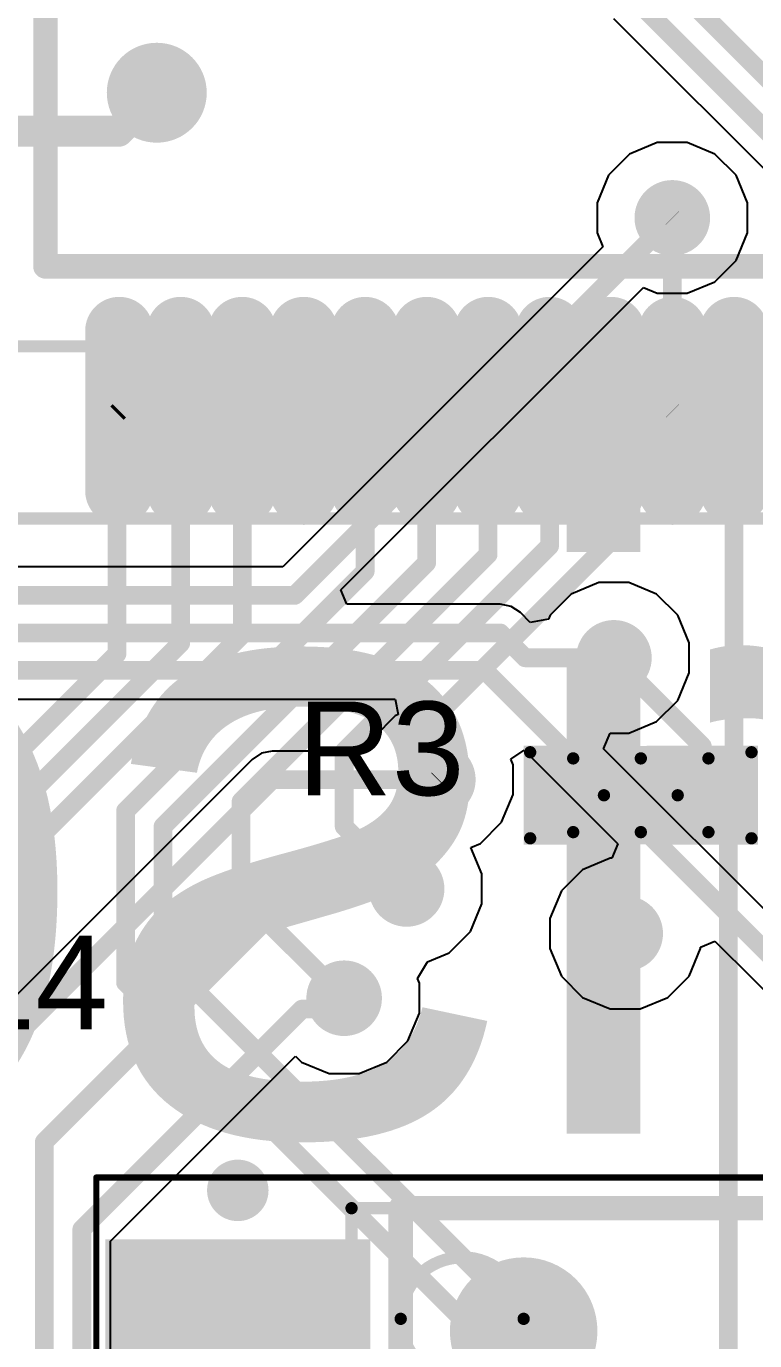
# Model space of a CAD drawing. Header units: millimetres. Extents: x -0.02 to 3.95, y -0.02 to 3.95.
# Drawn here: x 0.7882 to 1.0215, y 1.6053 to 2.0263 of the extents above; entities that cross this region are included whole.
import ezdxf

# ---------------------------------------------------------------- set-up
doc = ezdxf.new("R2010")
doc.units = ezdxf.units.MM
doc.header["$MEASUREMENT"] = 0
for name, color, linetype in [('BottomLayer', 5, 'Continuous'), ('BottomOverlay', 54, 'Continuous'), ('InternalPlane1', 76, 'Continuous'), ('InternalPlane2', 16, 'Continuous'), ('Mechanical13', 56, 'Continuous'), ('Mechanical15', 56, 'Continuous'), ('TopLayer', 1, 'Continuous'), ('TopOverlay', 2, 'Continuous'), ('TopPaste', 8, 'Continuous'), ('TopSolder', 216, 'Continuous'), ('ViaHoleLayer', 16, 'Continuous')]:
    doc.layers.add(name, color=color, linetype=linetype)
doc.styles.add('Arial', font='', dxfattribs={"height": 0.2})
doc.styles.add('SciFly', font='', dxfattribs={"height": 0.2})
doc.styles.get('Arial').set_extended_font_data('Arial')
doc.styles.get('SciFly').set_extended_font_data('SciFly')

# ---------------------------------------------------------------- blocks, each defined once
blk = doc.blocks.new('SPIF_____S70FL01GSAGMFV010_61')
at = {"layer": 'TopLayer'}
blk.add_hatch(color=1, dxfattribs=at).paths.add_polyline_path([(-0.2204724, 0.163189), (-0.2204724, 0.186811), (-0.1476378, 0.186811), (-0.1476378, 0.163189)])
at = {"layer": 'TopPaste'}
blk.add_hatch(color=8, dxfattribs=at).paths.add_polyline_path([(-0.2204724, 0.163189), (-0.2204724, 0.186811), (-0.1476378, 0.186811), (-0.1476378, 0.163189)])
at = {"layer": 'TopSolder'}
blk.add_hatch(color=216, dxfattribs=at).paths.add_polyline_path([(-0.2264724, 0.157189), (-0.2264724, 0.192811), (-0.1416378, 0.192811), (-0.1416378, 0.157189)])
at = {"layer": 'Mechanical13', "const_width": 0.003937}
for points in [[(-0.1476378, -0.2027559), (-0.1476378, 0.2027559)], [(-0.1476378, 0.2027559), (0.1476378, 0.2027559)]]:
    blk.add_lwpolyline(points, dxfattribs=at)
at = {"layer": 'Mechanical13'}
for points, const_width in [([(-0.148622, 0.2027559, 1), (-0.1466536, 0.2027559, 1)], 0.0019685), ([(-0.148622, 0.2027559, 1), (-0.1466536, 0.2027559, 1)], 0.0019685), ([(-0.0925197, 0.1673228, 1), (-0.1318897, 0.1673228, 1)], 0.003937), ([(-0.1328739, 0.1673228, 1), (-0.1309055, 0.1673228, 1)], 0.0019685), ([(-0.0935039, 0.1673228, 1), (-0.0915355, 0.1673228, 1)], 0.0019685)]:
    blk.add_lwpolyline(points, format="xyb", close=True, dxfattribs=dict(at, const_width=const_width))
at = {"layer": 'Mechanical15', "const_width": 0.0019685}
for points in [[(-0.2293307, -0.2125984), (-0.2293307, 0.2125984)], [(-0.2293307, 0.2125984), (0.2293307, 0.2125984)]]:
    blk.add_lwpolyline(points, dxfattribs=at)
at = {"layer": 'Mechanical15', "const_width": 0.0009842}
blk.add_lwpolyline([(-0.2298228, 0.2125984, 1), (-0.2288386, 0.2125984, 1)], format="xyb", close=True, dxfattribs=at)
blk.add_lwpolyline([(-0.2298228, 0.2125984, 1), (-0.2288386, 0.2125984, 1)], format="xyb", close=True, dxfattribs=at)
at = {"layer": 'TopOverlay'}
for points, const_width in [([(-0.1791338, 0.2084646, 1), (-0.1889764, 0.2084646, 1)], 0.0098425), ([(-0.191437, 0.2084646, 1), (-0.1865158, 0.2084646, 1)], 0.0049212), ([(-0.1815944, 0.2084646, 1), (-0.1766732, 0.2084646, 1)], 0.0049212), ([(-0.1338582, 0.2027559, 1), (-0.1299212, 0.2027559, 1)], 0.003937), ([(-0.1338582, 0.2027559, 1), (-0.1299212, 0.2027559, 1)], 0.003937), ([(-0.0807087, 0.1633858, 1), (-0.1043307, 0.1633858, 1)], 0.023622), ([(-0.1102362, 0.1633858, 1), (-0.0984252, 0.1633858, 1)], 0.011811), ([(-0.0866142, 0.1633858, 1), (-0.0748032, 0.1633858, 1)], 0.011811)]:
    blk.add_lwpolyline(points, format="xyb", close=True, dxfattribs=dict(at, const_width=const_width))
at = {"layer": 'TopOverlay', "const_width": 0.007874}
for points in [[(-0.1318897, -0.2027559), (-0.1318897, 0.2027559)], [(-0.1318897, 0.2027559), (0.1318898, 0.2027559)]]:
    blk.add_lwpolyline(points, dxfattribs=at)
blk = doc.blocks.new('MSP430FR59941PN_68')
at = {"layer": 'TopLayer'}
h = blk.add_hatch(color=1, dxfattribs=at)
edge = h.paths.add_edge_path()
edge.add_arc((0.2824804, 0.009842600000000005), 0.0049212, 270, 450)
edge.add_line((0.2824804, 0.0147638), (0.2312992, 0.0147638))
edge.add_arc((0.2312992, 0.009842599999999996), 0.0049212, 90, 270)
edge.add_line((0.2312992, 0.004921399999999997), (0.2824804, 0.004921400000000005))
h = blk.add_hatch(color=1, dxfattribs=at)
edge = h.paths.add_edge_path()
edge.add_arc((0.2824804, -0.009842499999999995), 0.0049212, 270, 450)
edge.add_line((0.2824804, -0.004921299999999996), (0.2312992, -0.004921300000000004))
edge.add_arc((0.2312992, -0.009842500000000004), 0.0049212, 90, 270)
edge.add_line((0.2312992, -0.0147637), (0.2824804, -0.01476369999999999))
h = blk.add_hatch(color=1, dxfattribs=at)
edge = h.paths.add_edge_path()
edge.add_arc((0.2824804, -0.02952749999999999), 0.0049212, 270, 450)
edge.add_line((0.2824804, -0.02460629999999999), (0.2312992, -0.0246063))
edge.add_arc((0.2312992, -0.02952750000000001), 0.0049212, 90, 270)
edge.add_line((0.2312992, -0.03444870000000001), (0.2824804, -0.03444869999999999))
h = blk.add_hatch(color=1, dxfattribs=at)
edge = h.paths.add_edge_path()
edge.add_arc((0.2824804, -0.0492126), 0.0049212, 270, 450)
edge.add_line((0.2824804, -0.04429139999999999), (0.2312992, -0.04429140000000001))
edge.add_arc((0.2312992, -0.04921260000000001), 0.0049212, 90, 270)
edge.add_line((0.2312992, -0.05413380000000001), (0.2824804, -0.0541338))
h = blk.add_hatch(color=1, dxfattribs=at)
edge = h.paths.add_edge_path()
edge.add_arc((0.2824804, -0.0688976), 0.0049212, 270, 450)
edge.add_line((0.2824804, -0.0639764), (0.2312992, -0.0639764))
edge.add_arc((0.2312992, -0.0688976), 0.0049212, 90, 270)
edge.add_line((0.2312992, -0.0738188), (0.2824804, -0.0738188))
h = blk.add_hatch(color=1, dxfattribs=at)
edge = h.paths.add_edge_path()
edge.add_arc((0.2824804, -0.0885826), 0.0049212, 270, 450)
edge.add_line((0.2824804, -0.0836614), (0.2312992, -0.0836614))
edge.add_arc((0.2312992, -0.0885826), 0.0049212, 90, 270)
edge.add_line((0.2312992, -0.0935038), (0.2824804, -0.0935038))
h = blk.add_hatch(color=1, dxfattribs=at)
edge = h.paths.add_edge_path()
edge.add_arc((0.2824804, -0.1082677), 0.0049212, 270, 450)
edge.add_line((0.2824804, -0.1033465), (0.2312992, -0.1033465))
edge.add_arc((0.2312992, -0.1082677), 0.0049212, 90, 270)
edge.add_line((0.2312992, -0.1131889), (0.2824804, -0.1131889))
h = blk.add_hatch(color=1, dxfattribs=at)
edge = h.paths.add_edge_path()
edge.add_arc((0.2824804, -0.1279527), 0.0049212, 270, 450)
edge.add_line((0.2824804, -0.1230315), (0.2312992, -0.1230315))
edge.add_arc((0.2312992, -0.1279527), 0.0049212, 90, 270)
edge.add_line((0.2312992, -0.1328739), (0.2824804, -0.1328739))
h = blk.add_hatch(color=1, dxfattribs=at)
edge = h.paths.add_edge_path()
edge.add_arc((0.2824804, -0.1476378), 0.0049212, 270, 450)
edge.add_line((0.2824804, -0.1427166), (0.2312992, -0.1427166))
edge.add_arc((0.2312992, -0.1476378), 0.0049212, 90, 270)
edge.add_line((0.2312992, -0.152559), (0.2824804, -0.152559))
h = blk.add_hatch(color=1, dxfattribs=at)
edge = h.paths.add_edge_path()
edge.add_arc((0.2824804, -0.1673228), 0.0049212, 270, 450)
edge.add_line((0.2824804, -0.1624016), (0.2312992, -0.1624016))
edge.add_arc((0.2312992, -0.1673228), 0.0049212, 90, 270)
edge.add_line((0.2312992, -0.172244), (0.2824804, -0.172244))
h = blk.add_hatch(color=1, dxfattribs=at)
edge = h.paths.add_edge_path()
edge.add_arc((0.2824804, -0.1870078), 0.0049212, 270, 450)
edge.add_line((0.2824804, -0.1820866), (0.2312992, -0.1820866))
edge.add_arc((0.2312992, -0.1870078), 0.0049212, 90, 270)
edge.add_line((0.2312992, -0.191929), (0.2824804, -0.191929))
at = {"layer": 'TopPaste'}
h = blk.add_hatch(color=8, dxfattribs=at)
edge = h.paths.add_edge_path()
edge.add_arc((0.2824804, 0.009842600000000005), 0.0049212, 270, 450)
edge.add_line((0.2824804, 0.0147638), (0.2312992, 0.0147638))
edge.add_arc((0.2312992, 0.009842599999999996), 0.0049212, 90, 270)
edge.add_line((0.2312992, 0.004921399999999997), (0.2824804, 0.004921400000000005))
h = blk.add_hatch(color=8, dxfattribs=at)
edge = h.paths.add_edge_path()
edge.add_arc((0.2824804, -0.009842499999999995), 0.0049212, 270, 450)
edge.add_line((0.2824804, -0.004921299999999996), (0.2312992, -0.004921300000000004))
edge.add_arc((0.2312992, -0.009842500000000004), 0.0049212, 90, 270)
edge.add_line((0.2312992, -0.0147637), (0.2824804, -0.01476369999999999))
h = blk.add_hatch(color=8, dxfattribs=at)
edge = h.paths.add_edge_path()
edge.add_arc((0.2824804, -0.02952749999999999), 0.0049212, 270, 450)
edge.add_line((0.2824804, -0.02460629999999999), (0.2312992, -0.0246063))
edge.add_arc((0.2312992, -0.02952750000000001), 0.0049212, 90, 270)
edge.add_line((0.2312992, -0.03444870000000001), (0.2824804, -0.03444869999999999))
h = blk.add_hatch(color=8, dxfattribs=at)
edge = h.paths.add_edge_path()
edge.add_arc((0.2824804, -0.0492126), 0.0049212, 270, 450)
edge.add_line((0.2824804, -0.04429139999999999), (0.2312992, -0.04429140000000001))
edge.add_arc((0.2312992, -0.04921260000000001), 0.0049212, 90, 270)
edge.add_line((0.2312992, -0.05413380000000001), (0.2824804, -0.0541338))
h = blk.add_hatch(color=8, dxfattribs=at)
edge = h.paths.add_edge_path()
edge.add_arc((0.2824804, -0.0688976), 0.0049212, 270, 450)
edge.add_line((0.2824804, -0.0639764), (0.2312992, -0.0639764))
edge.add_arc((0.2312992, -0.0688976), 0.0049212, 90, 270)
edge.add_line((0.2312992, -0.0738188), (0.2824804, -0.0738188))
h = blk.add_hatch(color=8, dxfattribs=at)
edge = h.paths.add_edge_path()
edge.add_arc((0.2824804, -0.0885826), 0.0049212, 270, 450)
edge.add_line((0.2824804, -0.0836614), (0.2312992, -0.0836614))
edge.add_arc((0.2312992, -0.0885826), 0.0049212, 90, 270)
edge.add_line((0.2312992, -0.0935038), (0.2824804, -0.0935038))
h = blk.add_hatch(color=8, dxfattribs=at)
edge = h.paths.add_edge_path()
edge.add_arc((0.2824804, -0.1082677), 0.0049212, 270, 450)
edge.add_line((0.2824804, -0.1033465), (0.2312992, -0.1033465))
edge.add_arc((0.2312992, -0.1082677), 0.0049212, 90, 270)
edge.add_line((0.2312992, -0.1131889), (0.2824804, -0.1131889))
h = blk.add_hatch(color=8, dxfattribs=at)
edge = h.paths.add_edge_path()
edge.add_arc((0.2824804, -0.1279527), 0.0049212, 270, 450)
edge.add_line((0.2824804, -0.1230315), (0.2312992, -0.1230315))
edge.add_arc((0.2312992, -0.1279527), 0.0049212, 90, 270)
edge.add_line((0.2312992, -0.1328739), (0.2824804, -0.1328739))
h = blk.add_hatch(color=8, dxfattribs=at)
edge = h.paths.add_edge_path()
edge.add_arc((0.2824804, -0.1476378), 0.0049212, 270, 450)
edge.add_line((0.2824804, -0.1427166), (0.2312992, -0.1427166))
edge.add_arc((0.2312992, -0.1476378), 0.0049212, 90, 270)
edge.add_line((0.2312992, -0.152559), (0.2824804, -0.152559))
h = blk.add_hatch(color=8, dxfattribs=at)
edge = h.paths.add_edge_path()
edge.add_arc((0.2824804, -0.1673228), 0.0049212, 270, 450)
edge.add_line((0.2824804, -0.1624016), (0.2312992, -0.1624016))
edge.add_arc((0.2312992, -0.1673228), 0.0049212, 90, 270)
edge.add_line((0.2312992, -0.172244), (0.2824804, -0.172244))
h = blk.add_hatch(color=8, dxfattribs=at)
edge = h.paths.add_edge_path()
edge.add_arc((0.2824804, -0.1870078), 0.0049212, 270, 450)
edge.add_line((0.2824804, -0.1820866), (0.2312992, -0.1820866))
edge.add_arc((0.2312992, -0.1870078), 0.0049212, 90, 270)
edge.add_line((0.2312992, -0.191929), (0.2824804, -0.191929))
at = {"layer": 'TopSolder'}
h = blk.add_hatch(color=216, dxfattribs=at)
edge = h.paths.add_edge_path()
edge.add_arc((0.2824804, 0.009842600000000005), 0.0109212, 270, 450)
edge.add_line((0.2824804, 0.02076380000000001), (0.2312992, 0.0207638))
edge.add_arc((0.2312992, 0.009842599999999996), 0.0109212, 90, 270)
edge.add_line((0.2312992, -0.001078600000000004), (0.2824804, -0.001078599999999996))
h = blk.add_hatch(color=216, dxfattribs=at)
edge = h.paths.add_edge_path()
edge.add_arc((0.2824804, -0.009842499999999995), 0.0109212, 270, 450)
edge.add_line((0.2824804, 0.001078700000000005), (0.2312992, 0.001078699999999997))
edge.add_arc((0.2312992, -0.009842500000000004), 0.0109212, 90, 270)
edge.add_line((0.2312992, -0.0207637), (0.2824804, -0.0207637))
h = blk.add_hatch(color=216, dxfattribs=at)
edge = h.paths.add_edge_path()
edge.add_arc((0.2824804, -0.02952749999999999), 0.0109212, 270, 450)
edge.add_line((0.2824804, -0.01860629999999999), (0.2312992, -0.01860630000000001))
edge.add_arc((0.2312992, -0.02952750000000001), 0.0109212, 90, 270)
edge.add_line((0.2312992, -0.0404487), (0.2824804, -0.0404487))
h = blk.add_hatch(color=216, dxfattribs=at)
edge = h.paths.add_edge_path()
edge.add_arc((0.2824804, -0.0492126), 0.0109212, 270, 450)
edge.add_line((0.2824804, -0.0382914), (0.2312992, -0.03829140000000001))
edge.add_arc((0.2312992, -0.04921260000000001), 0.0109212, 90, 270)
edge.add_line((0.2312992, -0.06013380000000001), (0.2824804, -0.06013379999999999))
h = blk.add_hatch(color=216, dxfattribs=at)
edge = h.paths.add_edge_path()
edge.add_arc((0.2824804, -0.0688976), 0.0109212, 270, 450)
edge.add_line((0.2824804, -0.0579764), (0.2312992, -0.0579764))
edge.add_arc((0.2312992, -0.0688976), 0.0109212, 90, 270)
edge.add_line((0.2312992, -0.07981880000000001), (0.2824804, -0.07981880000000001))
h = blk.add_hatch(color=216, dxfattribs=at)
edge = h.paths.add_edge_path()
edge.add_arc((0.2824804, -0.0885826), 0.0109212, 270, 450)
edge.add_line((0.2824804, -0.07766139999999999), (0.2312992, -0.07766139999999999))
edge.add_arc((0.2312992, -0.0885826), 0.0109212, 90, 270)
edge.add_line((0.2312992, -0.0995038), (0.2824804, -0.0995038))
h = blk.add_hatch(color=216, dxfattribs=at)
edge = h.paths.add_edge_path()
edge.add_arc((0.2824804, -0.1082677), 0.0109212, 270, 450)
edge.add_line((0.2824804, -0.09734649999999999), (0.2312992, -0.09734649999999999))
edge.add_arc((0.2312992, -0.1082677), 0.0109212, 90, 270)
edge.add_line((0.2312992, -0.1191889), (0.2824804, -0.1191889))
h = blk.add_hatch(color=216, dxfattribs=at)
edge = h.paths.add_edge_path()
edge.add_arc((0.2824804, -0.1279527), 0.0109212, 270, 450)
edge.add_line((0.2824804, -0.1170315), (0.2312992, -0.1170315))
edge.add_arc((0.2312992, -0.1279527), 0.0109212, 90, 270)
edge.add_line((0.2312992, -0.1388739), (0.2824804, -0.1388739))
h = blk.add_hatch(color=216, dxfattribs=at)
edge = h.paths.add_edge_path()
edge.add_arc((0.2824804, -0.1476378), 0.0109212, 270, 450)
edge.add_line((0.2824804, -0.1367166), (0.2312992, -0.1367166))
edge.add_arc((0.2312992, -0.1476378), 0.0109212, 90, 270)
edge.add_line((0.2312992, -0.158559), (0.2824804, -0.158559))
h = blk.add_hatch(color=216, dxfattribs=at)
edge = h.paths.add_edge_path()
edge.add_arc((0.2824804, -0.1673228), 0.0109212, 270, 450)
edge.add_line((0.2824804, -0.1564016), (0.2312992, -0.1564016))
edge.add_arc((0.2312992, -0.1673228), 0.0109212, 90, 270)
edge.add_line((0.2312992, -0.178244), (0.2824804, -0.178244))
h = blk.add_hatch(color=216, dxfattribs=at)
edge = h.paths.add_edge_path()
edge.add_arc((0.2824804, -0.1870078), 0.0109212, 270, 450)
edge.add_line((0.2824804, -0.1760866), (0.2312992, -0.1760866))
edge.add_arc((0.2312992, -0.1870078), 0.0109212, 90, 270)
edge.add_line((0.2312992, -0.197929), (0.2824804, -0.197929))
at = {"layer": 'Mechanical13', "const_width": 0.003937}
blk.add_lwpolyline([(0.2362205, -0.2362204), (0.2362205, 0.2362205)], dxfattribs=at)
at = {"layer": 'Mechanical15', "const_width": 0.003937}
blk.add_lwpolyline([(0.2913386, -0.2913385), (0.2913386, 0.2913386)], dxfattribs=at)
at = {"layer": 'TopOverlay', "const_width": 0.007874}
for points in [[(0.21063, -0.2106299), (0.21063, 0.21063)], [(0.21063, -0.2106299), (-0.2106299, -0.2106299)]]:
    blk.add_lwpolyline(points, dxfattribs=at)
at = {"layer": 'TopOverlay', "const_width": 0.003937}
blk.add_lwpolyline([(0.2086615, -0.2106299, 1), (0.2125985, -0.2106299, 1)], format="xyb", close=True, dxfattribs=at)
blk.add_lwpolyline([(0.2086615, -0.2106299, 1), (0.2125985, -0.2106299, 1)], format="xyb", close=True, dxfattribs=at)
blk = doc.blocks.new('0402_78')
at = {"layer": 'TopLayer'}
for points in [[(-0.031496, -0.009842400000000001), (-0.031496, 0.009842599999999998), (-0.007874, 0.009842600000000002), (-0.007873999999999999, -0.009842399999999998)], [(0.007874100000000002, -0.009842400000000001), (0.007874099999999998, 0.009842599999999998), (0.0314961, 0.009842600000000002), (0.0314961, -0.009842399999999998)]]:
    blk.add_hatch(color=1, dxfattribs=at).paths.add_polyline_path(points)
at = {"layer": 'TopPaste'}
for points in [[(-0.031496, -0.009842400000000001), (-0.031496, 0.009842599999999998), (-0.007874, 0.009842600000000002), (-0.007873999999999999, -0.009842399999999998)], [(0.007874100000000002, -0.009842400000000001), (0.007874099999999998, 0.009842599999999998), (0.0314961, 0.009842600000000002), (0.0314961, -0.009842399999999998)]]:
    blk.add_hatch(color=8, dxfattribs=at).paths.add_polyline_path(points)
at = {"layer": 'TopSolder'}
for points in [[(-0.037496, -0.0158424), (-0.037496, 0.0158426), (-0.001874000000000003, 0.0158426), (-0.001873999999999997, -0.0158424)], [(0.001874100000000003, -0.0158424), (0.001874099999999997, 0.0158426), (0.0374961, 0.0158426), (0.0374961, -0.0158424)]]:
    blk.add_hatch(color=216, dxfattribs=at).paths.add_polyline_path(points)
at = {"layer": 'Mechanical13', "const_width": 0.003937}
for points in [[(-0.0216535, 0.0118111), (0.0216536, 0.0118111)], [(-0.0216535, -0.0118109), (-0.0216535, 0.0118111)], [(0.0216536, -0.0118109), (0.0216536, 0.0118111)], [(-0.0216535, -0.0118109), (0.0216536, -0.0118109)]]:
    blk.add_lwpolyline(points, dxfattribs=at)
at = {"layer": 'Mechanical13', "const_width": 0.0019685}
for points in [[(-0.0226377, 0.0118111, 1), (-0.0206693, 0.0118111, 1)], [(-0.0226377, 0.0118111, 1), (-0.0206693, 0.0118111, 1)], [(0.0206694, 0.0118111, 1), (0.0226378, 0.0118111, 1)], [(0.0206694, 0.0118111, 1), (0.0226378, 0.0118111, 1)], [(-0.0226377, -0.0118109, 1), (-0.0206693, -0.0118109, 1)], [(-0.0226377, -0.0118109, 1), (-0.0206693, -0.0118109, 1)], [(0.0206694, -0.0118109, 1), (0.0226378, -0.0118109, 1)], [(0.0206694, -0.0118109, 1), (0.0226378, -0.0118109, 1)]]:
    blk.add_lwpolyline(points, format="xyb", close=True, dxfattribs=at)
at = {"layer": 'Mechanical15', "const_width": 0.003937}
for points in [[(-0.035433, 0.0137796), (0.0354331, 0.0137796)], [(-0.035433, -0.0137794), (-0.035433, 0.0137796)], [(0, -0.0118109), (0, 0.0118111)], [(0.0354331, -0.0137794), (0.0354331, 0.0137796)], [(-0.011811, 1e-07), (0.0118111, 1e-07)], [(-0.035433, -0.0137794), (0.0354331, -0.0137794)]]:
    blk.add_lwpolyline(points, dxfattribs=at)
at = {"layer": 'Mechanical15', "const_width": 0.0019685}
for points in [[(-0.0364172, 0.0137796, 1), (-0.0344488, 0.0137796, 1)], [(-0.0364172, 0.0137796, 1), (-0.0344488, 0.0137796, 1)], [(-0.0009842, 0.0118111, 1), (0.0009842, 0.0118111, 1)], [(0.0344489, 0.0137796, 1), (0.0364173, 0.0137796, 1)], [(0.0344489, 0.0137796, 1), (0.0364173, 0.0137796, 1)], [(-0.0127952, 1e-07, 1), (-0.0108268, 1e-07, 1)], [(0.0108269, 1e-07, 1), (0.0127953, 1e-07, 1)], [(-0.0364172, -0.0137794, 1), (-0.0344488, -0.0137794, 1)], [(-0.0364172, -0.0137794, 1), (-0.0344488, -0.0137794, 1)], [(-0.0009842, -0.0118109, 1), (0.0009842, -0.0118109, 1)], [(0.0344489, -0.0137794, 1), (0.0364173, -0.0137794, 1)], [(0.0344489, -0.0137794, 1), (0.0364173, -0.0137794, 1)]]:
    blk.add_lwpolyline(points, format="xyb", close=True, dxfattribs=at)

msp = doc.modelspace()

# ---------------------------------------------------------------- hatches: boundary and pattern name
at = {"layer": 'BottomLayer'}
h = msp.add_hatch(color=5, dxfattribs=at)
edge = h.paths.add_edge_path()
edge.add_arc((0.83, 2.005), 0.016, 0, 360)
h = msp.add_hatch(color=5, dxfattribs=at)
edge = h.paths.add_edge_path()
edge.add_arc((0.9950788, 1.9649212), 0.0121025, 0, 360)
h = msp.add_hatch(color=5, dxfattribs=at)
edge = h.paths.add_edge_path()
edge.add_arc((0.976381, 1.8240186), 0.0121025, 0, 360)
h = msp.add_hatch(color=5, dxfattribs=at)
edge = h.paths.add_edge_path()
edge.add_arc((0.92, 1.785), 0.0121025, 0, 360)
h = msp.add_hatch(color=5, dxfattribs=at)
edge = h.paths.add_edge_path()
edge.add_arc((0.91, 1.75), 0.0121025, 0, 360)
h = msp.add_hatch(color=5, dxfattribs=at)
edge = h.paths.add_edge_path()
edge.add_arc((0.98, 1.73571), 0.0121025, 0, 360)
h = msp.add_hatch(color=5, dxfattribs=at)
edge = h.paths.add_edge_path()
edge.add_arc((0.89, 1.715), 0.0121025, 0, 360)
at = {"layer": 'InternalPlane1'}
h = msp.add_hatch(color=76, dxfattribs=at)
edge = h.paths.add_edge_path()
edge.add_arc((0.9950788, 1.9649212), 0.0121023, 0, 360)
h = msp.add_hatch(color=76, dxfattribs=at)
edge = h.paths.add_edge_path()
edge.add_arc((0.976381, 1.8240186), 0.0121023, 0, 360)
h = msp.add_hatch(color=76, dxfattribs=at)
edge = h.paths.add_edge_path()
edge.add_arc((0.92, 1.785), 0.0121023, 0, 360)
h = msp.add_hatch(color=76, dxfattribs=at)
edge = h.paths.add_edge_path()
edge.add_arc((0.91, 1.75), 0.0121023, 0, 360)
h = msp.add_hatch(color=76, dxfattribs=at)
edge = h.paths.add_edge_path()
edge.add_arc((0.98, 1.73571), 0.0121023, 0, 360)
h = msp.add_hatch(color=76, dxfattribs=at)
edge = h.paths.add_edge_path()
edge.add_arc((0.89, 1.715), 0.0121023, 0, 360)
at = {"layer": 'InternalPlane2'}
h = msp.add_hatch(color=16, dxfattribs=at)
edge = h.paths.add_edge_path()
edge.add_arc((0.83, 2.005), 0.0158425, 0, 360)
h = msp.add_hatch(color=16, dxfattribs=at)
edge = h.paths.add_edge_path()
edge.add_arc((0.9950788, 1.9649212), 0.0121023, 0, 360)
h = msp.add_hatch(color=16, dxfattribs=at)
edge = h.paths.add_edge_path()
edge.add_arc((0.976381, 1.8240186), 0.0121023, 0, 360)
h = msp.add_hatch(color=16, dxfattribs=at)
edge = h.paths.add_edge_path()
edge.add_arc((0.92, 1.785), 0.0121023, 0, 360)
h = msp.add_hatch(color=16, dxfattribs=at)
edge = h.paths.add_edge_path()
edge.add_arc((0.91, 1.75), 0.0121023, 0, 360)
h = msp.add_hatch(color=16, dxfattribs=at)
edge = h.paths.add_edge_path()
edge.add_arc((0.89, 1.715), 0.0121023, 0, 360)
at = {"layer": 'TopLayer'}
h = msp.add_hatch(color=1, dxfattribs=at)
edge = h.paths.add_edge_path()
edge.add_arc((0.83, 2.005), 0.016, 0, 360)
h = msp.add_hatch(color=1, dxfattribs=at)
edge = h.paths.add_edge_path()
edge.add_arc((0.9950788, 1.9649212), 0.0121025, 0, 360)
h = msp.add_hatch(color=1, dxfattribs=at)
edge = h.paths.add_edge_path()
edge.add_arc((0.976381, 1.8240186), 0.0121025, 0, 360)
h = msp.add_hatch(color=1, dxfattribs=at)
edge = h.paths.add_edge_path()
edge.add_arc((0.92, 1.785), 0.0121025, 0, 360)
h = msp.add_hatch(color=1, dxfattribs=at)
edge = h.paths.add_edge_path()
edge.add_arc((0.91, 1.75), 0.0121025, 0, 360)
h = msp.add_hatch(color=1, dxfattribs=at)
edge = h.paths.add_edge_path()
edge.add_arc((0.98, 1.73571), 0.0121025, 0, 360)
h = msp.add_hatch(color=1, dxfattribs=at)
edge = h.paths.add_edge_path()
edge.add_arc((0.89, 1.715), 0.0121025, 0, 360)
at = {"layer": 'ViaHoleLayer'}
h = msp.add_hatch(color=16, dxfattribs=at)
edge = h.paths.add_edge_path()
edge.add_arc((0.83, 2.005), 0.0098425, 0, 360)
h = msp.add_hatch(color=16, dxfattribs=at)
edge = h.paths.add_edge_path()
edge.add_arc((0.9950788, 1.9649212), 0.0061023, 0, 360)
h = msp.add_hatch(color=16, dxfattribs=at)
edge = h.paths.add_edge_path()
edge.add_arc((0.976381, 1.8240186), 0.0061023, 0, 360)
h = msp.add_hatch(color=16, dxfattribs=at)
edge = h.paths.add_edge_path()
edge.add_arc((0.92, 1.785), 0.0061023, 0, 360)
h = msp.add_hatch(color=16, dxfattribs=at)
edge = h.paths.add_edge_path()
edge.add_arc((0.91, 1.75), 0.0061023, 0, 360)
h = msp.add_hatch(color=16, dxfattribs=at)
edge = h.paths.add_edge_path()
edge.add_arc((0.98, 1.73571), 0.0061023, 0, 360)
h = msp.add_hatch(color=16, dxfattribs=at)
edge = h.paths.add_edge_path()
edge.add_arc((0.89, 1.715), 0.0061023, 0, 360)

# ---------------------------------------------------------------- linework, layer by layer
at = {"layer": 'BottomLayer'}
for p, q in [((0.9762287, 2.0288237), (1.275288, 1.7297644)), ((0.9902845, 1.9890237), (0.9814258, 1.9853543)), ((0.9998731, 1.9890237), (0.9902845, 1.9890237)), ((1.0087318, 1.9853543), (0.9998731, 1.9890237)), ((0.9814258, 1.9853543), (0.9746457, 1.9785742)), ((1.0155119, 1.9785742), (1.0087318, 1.9853543)), ((0.9746457, 1.9785742), (0.9709763, 1.9697155)), ((1.0191813, 1.9697155), (1.0155119, 1.9785742)), ((0.9709763, 1.9697155), (0.9709763, 1.9601269)), ((1.0191813, 1.9601269), (1.0191813, 1.9697155)), ((0.9709763, 1.9601269), (0.9728306, 1.9556502)), ((1.0155119, 1.9512682), (1.0191813, 1.9601269)), ((0.9728306, 1.9556502), (0.8703567, 1.8531763)), ((1.0087318, 1.9444881), (1.0155119, 1.9512682)), ((0.8889305, 1.8457957), (0.9858078, 1.942673)), ((0.9858078, 1.942673), (0.9902845, 1.9408187)), ((0.9902845, 1.9408187), (0.9998731, 1.9408187)), ((0.9998731, 1.9408187), (1.0087318, 1.9444881)), ((0.8703567, 1.8531763), (0.7117715, 1.8531763)), ((0.9715867, 1.8481211), (0.962728, 1.8444517)), ((0.9811753, 1.8481211), (0.9715867, 1.8481211)), ((0.990034, 1.8444517), (0.9811753, 1.8481211)), ((0.890844, 1.8411763), (0.8889305, 1.8457957)), ((0.962728, 1.8444517), (0.9559479, 1.8376716)), ((0.9968141, 1.8376716), (0.990034, 1.8444517)), ((0.9399706, 1.8411763), (0.890844, 1.8411763)), ((0.9434822, 1.8404778), (0.9399706, 1.8411763)), ((0.9464592, 1.8384886), (0.9434822, 1.8404778)), ((0.9495811, 1.8353667), (0.9464592, 1.8384886)), ((0.9554233, 1.836405), (0.9495811, 1.8353667)), ((0.9559479, 1.8376716), (0.9554233, 1.836405)), ((1.0004835, 1.8288129), (0.9968141, 1.8376716)), ((1.0004835, 1.8192243), (1.0004835, 1.8288129)), ((0.9968141, 1.8103656), (1.0004835, 1.8192243)), ((0.6980295, 1.8108237), (0.9062954, 1.8108237)), ((0.9062954, 1.8108237), (0.9072899, 1.8058237)), ((0.990034, 1.8035855), (0.9968141, 1.8103656)), ((0.906347, 1.8054331), (0.8995669, 1.798653)), ((0.9072899, 1.8058237), (0.906347, 1.8054331)), ((0.9811753, 1.7999161), (0.990034, 1.8035855)), ((0.8995669, 1.798653), (0.8977126, 1.7941763)), ((0.9730613, 1.7949161), (0.9751324, 1.7999161)), ((0.9751324, 1.7999161), (0.9811753, 1.7999161)), ((0.8634884, 1.7934778), (0.8605114, 1.7914887)), ((0.867, 1.7941763), (0.8634884, 1.7934778)), ((0.8977126, 1.7941763), (0.867, 1.7941763)), ((0.9433565, 1.7915953), (0.9475953, 1.7944275)), ((0.9475953, 1.7944275), (0.9775909, 1.7644319)), ((1.0339089, 1.7340685), (0.9730613, 1.7949161)), ((0.8605114, 1.7914887), (0.7755114, 1.7064886)), ((0.9441025, 1.7897943), (0.9433565, 1.7915953)), ((0.9441025, 1.7802057), (0.9441025, 1.7897943)), ((0.9404331, 1.771347), (0.9441025, 1.7802057)), ((0.933653, 1.7645669), (0.9404331, 1.771347)), ((0.9305815, 1.7632947), (0.933653, 1.7645669)), ((0.9775909, 1.7644319), (0.9756775, 1.7598125)), ((0.9341025, 1.7547943), (0.9305815, 1.7632947)), ((0.9752057, 1.7598125), (0.966347, 1.7561431)), ((0.9756775, 1.7598125), (0.9752057, 1.7598125)), ((0.966347, 1.7561431), (0.9595669, 1.749363)), ((0.9341025, 1.7452057), (0.9341025, 1.7547943)), ((0.9595669, 1.749363), (0.9558975, 1.7405043)), ((0.9304331, 1.736347), (0.9341025, 1.7452057)), ((0.9558975, 1.7405043), (0.9558975, 1.7309157)), ((0.923653, 1.7295669), (0.9304331, 1.736347)), ((0.9558975, 1.7309157), (0.9595669, 1.722057)), ((1.0004331, 1.722057), (1.0041025, 1.7309157)), ((1.0041025, 1.7313874), (1.0087219, 1.7333009)), ((1.0041025, 1.7309157), (1.0041025, 1.7313874)), ((1.0087219, 1.7333009), (1.0209316, 1.7210912)), ((0.9134879, 1.721278), (0.9166654, 1.7266726)), ((0.9166654, 1.7266726), (0.923653, 1.7295669)), ((0.9595669, 1.722057), (0.966347, 1.7152769)), ((0.993653, 1.7152769), (1.0004331, 1.722057)), ((0.9141025, 1.7197943), (0.9134879, 1.721278)), ((0.9141025, 1.7102057), (0.9141025, 1.7197943)), ((1.0209316, 1.7210912), (1.0577518, 1.684271)), ((0.966347, 1.7152769), (0.9752057, 1.7116075)), ((0.9847943, 1.7116075), (0.993653, 1.7152769)), ((0.9104331, 1.701347), (0.9141025, 1.7102057)), ((0.9752057, 1.7116075), (0.9847943, 1.7116075)), ((0.903653, 1.6945669), (0.9104331, 1.701347)), ((0.847747, 1.6697697), (0.8744456, 1.6964683)), ((0.8744456, 1.6964683), (0.876347, 1.6945669)), ((0.876347, 1.6945669), (0.8852057, 1.6908975)), ((0.8947943, 1.6908975), (0.903653, 1.6945669)), ((0.8852057, 1.6908975), (0.8947943, 1.6908975)), ((0.8151763, 1.6371991), (0.8477467, 1.6697695)), ((0.8477467, 1.6697695), (0.847747, 1.6697697)), ((0.8151763, 0.7337124), (0.8151763, 1.6371991))]:
    msp.add_line(p, q, dxfattribs=at)
at = {"layer": 'BottomLayer', "const_width": 0.006}
for points in [[(0.9850001, 2.05), (1.3, 1.7350001)], [(0.9800296, 2.038), (1.288, 1.7300296)], [(0.8741576, 1.844), (0.9950788, 1.9649212)], [(0.7079705, 1.844), (0.8741576, 1.844)], [(0.703, 1.832), (0.9399706, 1.832)], [(0.9399706, 1.832), (0.947952, 1.8240186)], [(0.947952, 1.8240186), (0.976381, 1.8240186)], [(0.6980295, 1.82), (0.9350001, 1.82)], [(0.9350001, 1.82), (1.0274202, 1.7275799)], [(0.782, 1.7), (0.867, 1.785)], [(0.867, 1.785), (0.92, 1.785)], [(0.794, 1.669), (0.875, 1.75)], [(0.875, 1.75), (0.91, 1.75)], [(0.8865167, 1.7115167), (0.89, 1.715)], [(0.8412584, 1.6762583), (0.8765168, 1.7115167)], [(0.8765168, 1.7115167), (0.8865167, 1.7115167)], [(0.806, 1.641), (0.8412583, 1.6762583)], [(0.8412583, 1.6762583), (0.8412584, 1.6762583)], [(0.794, 0.724941), (0.794, 1.669)], [(0.806, 0.7299115), (0.806, 1.641)]]:
    msp.add_lwpolyline(points, dxfattribs=at)
at = {"layer": 'BottomLayer', "const_width": 0.003}
for points in [[(0.9935788, 1.9649212, 1), (0.9965788, 1.9649212, 1)], [(0.8726576, 1.844, 1), (0.8756576, 1.844, 1)], [(0.8726576, 1.844, 1), (0.8756576, 1.844, 1)], [(0.9384706, 1.832, 1), (0.9414706, 1.832, 1)], [(0.9384706, 1.832, 1), (0.9414706, 1.832, 1)], [(0.946452, 1.8240186, 1), (0.949452, 1.8240186, 1)], [(0.946452, 1.8240186, 1), (0.949452, 1.8240186, 1)], [(0.974881, 1.8240186, 1), (0.977881, 1.8240186, 1)], [(0.9335001, 1.82, 1), (0.9365001, 1.82, 1)], [(0.9335001, 1.82, 1), (0.9365001, 1.82, 1)], [(0.8655, 1.785, 1), (0.8685, 1.785, 1)], [(0.8655, 1.785, 1), (0.8685, 1.785, 1)], [(0.9185, 1.785, 1), (0.9215, 1.785, 1)], [(0.8735, 1.75, 1), (0.8765, 1.75, 1)], [(0.8735, 1.75, 1), (0.8765, 1.75, 1)], [(0.9085, 1.75, 1), (0.9115, 1.75, 1)], [(0.8885, 1.715, 1), (0.8915, 1.715, 1)], [(0.8750168, 1.7115167, 1), (0.8780168, 1.7115167, 1)], [(0.8750168, 1.7115167, 1), (0.8780168, 1.7115167, 1)], [(0.8850167, 1.7115167, 1), (0.8880167, 1.7115167, 1)], [(0.8850167, 1.7115167, 1), (0.8880167, 1.7115167, 1)], [(0.8397583, 1.6762583, 1), (0.8427583, 1.6762583, 1)], [(0.8397583, 1.6762583, 1), (0.8427583, 1.6762583, 1)], [(0.8397584, 1.6762583, 1), (0.8427584, 1.6762583, 1)], [(0.8397584, 1.6762583, 1), (0.8427584, 1.6762583, 1)], [(0.7925, 1.669, 1), (0.7955, 1.669, 1)], [(0.7925, 1.669, 1), (0.7955, 1.669, 1)], [(0.8045, 1.641, 1), (0.8075, 1.641, 1)], [(0.8045, 1.641, 1), (0.8075, 1.641, 1)]]:
    msp.add_lwpolyline(points, format="xyb", close=True, dxfattribs=at)
at = {"layer": 'TopLayer'}
for points, const_width in [([(0.8176771, 1.9926771), (0.83, 2.005)], 0.01), ([(0.7481103, 1.9926771), (0.8176771, 1.9926771)], 0.01), ([(0.9950788, 1.9649212), (0.9951182, 1.9648818)], 0.006), ([(0.9951182, 1.9031495), (0.9951182, 1.9648818)], 0.006), ([(0.817257, 1.902375), (0.8179922, 1.9031102)], 0.006), ([(0.817257, 1.8252865), (0.817257, 1.902375)], 0.006), ([(0.8376772, 1.8287362), (0.8376772, 1.9031102)], 0.006), ([(0.8573622, 1.8314507), (0.8573622, 1.9031102)], 0.006), ([(0.8967323, 1.8517323), (0.8967323, 1.9031102)], 0.006), ([(0.9164174, 1.8544174), (0.9164174, 1.9031102)], 0.006), ([(0.9361024, 1.8571319), (0.9361024, 1.9031102)], 0.006), ([(0.9557874, 1.8598464), (0.9557874, 1.9031102)], 0.006), ([(0.9754725, 1.8614388), (0.9754725, 1.9031102)], 0.006), ([(0.9951182, 1.9031495), (0.9951575, 1.9031102)], 0.006), ([(1.0148426, 1.7903574), (1.0148426, 1.9031102)], 0.006), ([(0.89, 1.794059), (0.9557874, 1.8598464)], 0.006), ([(0.9201362, 1.8061025), (0.9754725, 1.8614388)], 0.006), ([(0.832, 1.77), (0.9164174, 1.8544174)], 0.006), ([(0.8569852, 1.7780147), (0.9361024, 1.8571319)], 0.006), ([(0.82, 1.775), (0.8967323, 1.8517323)], 0.006), ([(0.76, 1.7340885), (0.8573622, 1.8314507)], 0.006), ([(0.7619409, 1.7529999), (0.8376772, 1.8287362)], 0.006), ([(0.7569704, 1.7649999), (0.817257, 1.8252865)], 0.006), ([(0.976381, 1.8240186), (1.0046851, 1.7957145)], 0.006), ([(0.9201362, 1.7851362), (0.9201362, 1.8061025)], 0.006), ([(1.0046851, 1.7800001), (1.0046851, 1.7957145)], 0.006), ([(0.89, 1.77), (0.89, 1.794059)], 0.006), ([(1.0134961, 1.7890109), (1.0148426, 1.7903574)], 0.006), ([(1.0066536, 1.7800001), (1.0134961, 1.7868426)], 0.006), ([(1.0134961, 1.7868426), (1.0134961, 1.7890109)], 0.006), ([(0.92, 1.785), (0.9201362, 1.7851362)], 0.006), ([(0.8569852, 1.7480148), (0.8569852, 1.7780147)], 0.006), ([(0.965315, 1.7508683), (0.965315, 1.7800001)], 0.006), ([(1.0046851, 1.7800001), (1.0066536, 1.7800001)], 0.006), ([(1.0066536, 1.7800001), (1.013, 1.7736537)], 0.006), ([(0.82, 1.7200001), (0.82, 1.775)], 0.006), ([(1.013, 1.2700295), (1.013, 1.7736537)], 0.006), ([(0.832, 1.7280001), (0.832, 1.77)], 0.006), ([(0.89, 1.77), (0.91, 1.75)], 0.006), ([(0.965315, 1.7508683), (0.98, 1.7361833)], 0.006), ([(0.8569852, 1.7480148), (0.89, 1.715)], 0.006), ([(0.98, 1.73571), (0.98, 1.7361833)], 0.006), ([(0.832, 1.7280001), (0.98, 1.5800001)], 0.006), ([(0.82, 1.7200001), (0.95, 1.5900001)], 0.006)]:
    msp.add_lwpolyline(points, dxfattribs=dict(at, const_width=const_width))
for points, const_width in [([(0.8275, 2.005, 1), (0.8325, 2.005, 1)], 0.005), ([(0.8151771, 1.9926771, 1), (0.8201771, 1.9926771, 1)], 0.005), ([(0.8151771, 1.9926771, 1), (0.8201771, 1.9926771, 1)], 0.005), ([(0.9935788, 1.9649212, 1), (0.9965788, 1.9649212, 1)], 0.003), ([(0.9936182, 1.9648818, 1), (0.9966182, 1.9648818, 1)], 0.003), ([(0.9936182, 1.9648818, 1), (0.9966182, 1.9648818, 1)], 0.003), ([(0.815757, 1.902375, 1), (0.818757, 1.902375, 1)], 0.003), ([(0.815757, 1.902375, 1), (0.818757, 1.902375, 1)], 0.003), ([(0.8164922, 1.9031102, 1), (0.8194922, 1.9031102, 1)], 0.003), ([(0.8361772, 1.9031102, 1), (0.8391772, 1.9031102, 1)], 0.003), ([(0.8558622, 1.9031102, 1), (0.8588622, 1.9031102, 1)], 0.003), ([(0.8952323, 1.9031102, 1), (0.8982323, 1.9031102, 1)], 0.003), ([(0.9149174, 1.9031102, 1), (0.9179174, 1.9031102, 1)], 0.003), ([(0.9346024, 1.9031102, 1), (0.9376024, 1.9031102, 1)], 0.003), ([(0.9542874, 1.9031102, 1), (0.9572874, 1.9031102, 1)], 0.003), ([(0.9739725, 1.9031102, 1), (0.9769725, 1.9031102, 1)], 0.003), ([(0.9936182, 1.9031495, 1), (0.9966182, 1.9031495, 1)], 0.003), ([(0.9936182, 1.9031495, 1), (0.9966182, 1.9031495, 1)], 0.003), ([(0.9936575, 1.9031102, 1), (0.9966575, 1.9031102, 1)], 0.003), ([(1.0133426, 1.9031102, 1), (1.0163426, 1.9031102, 1)], 0.003), ([(0.9542874, 1.8598464, 1), (0.9572874, 1.8598464, 1)], 0.003), ([(0.9542874, 1.8598464, 1), (0.9572874, 1.8598464, 1)], 0.003), ([(0.9739725, 1.8614388, 1), (0.9769725, 1.8614388, 1)], 0.003), ([(0.9739725, 1.8614388, 1), (0.9769725, 1.8614388, 1)], 0.003), ([(0.9149174, 1.8544174, 1), (0.9179174, 1.8544174, 1)], 0.003), ([(0.9149174, 1.8544174, 1), (0.9179174, 1.8544174, 1)], 0.003), ([(0.9346024, 1.8571319, 1), (0.9376024, 1.8571319, 1)], 0.003), ([(0.9346024, 1.8571319, 1), (0.9376024, 1.8571319, 1)], 0.003), ([(0.8952323, 1.8517323, 1), (0.8982323, 1.8517323, 1)], 0.003), ([(0.8952323, 1.8517323, 1), (0.8982323, 1.8517323, 1)], 0.003), ([(0.8361772, 1.8287362, 1), (0.8391772, 1.8287362, 1)], 0.003), ([(0.8361772, 1.8287362, 1), (0.8391772, 1.8287362, 1)], 0.003), ([(0.8558622, 1.8314507, 1), (0.8588622, 1.8314507, 1)], 0.003), ([(0.8558622, 1.8314507, 1), (0.8588622, 1.8314507, 1)], 0.003), ([(0.815757, 1.8252865, 1), (0.818757, 1.8252865, 1)], 0.003), ([(0.815757, 1.8252865, 1), (0.818757, 1.8252865, 1)], 0.003), ([(0.974881, 1.8240186, 1), (0.977881, 1.8240186, 1)], 0.003), ([(0.9186362, 1.8061025, 1), (0.9216362, 1.8061025, 1)], 0.003), ([(0.9186362, 1.8061025, 1), (0.9216362, 1.8061025, 1)], 0.003), ([(1.0031851, 1.7957145, 1), (1.0061851, 1.7957145, 1)], 0.003), ([(1.0031851, 1.7957145, 1), (1.0061851, 1.7957145, 1)], 0.003), ([(0.8885, 1.794059, 1), (0.8915, 1.794059, 1)], 0.003), ([(0.8885, 1.794059, 1), (0.8915, 1.794059, 1)], 0.003), ([(1.0133426, 1.7903574, 1), (1.0163426, 1.7903574, 1)], 0.003), ([(1.0133426, 1.7903574, 1), (1.0163426, 1.7903574, 1)], 0.003), ([(1.0119961, 1.7890109, 1), (1.0149961, 1.7890109, 1)], 0.003), ([(1.0119961, 1.7890109, 1), (1.0149961, 1.7890109, 1)], 0.003), ([(1.0119961, 1.7868426, 1), (1.0149961, 1.7868426, 1)], 0.003), ([(1.0119961, 1.7868426, 1), (1.0149961, 1.7868426, 1)], 0.003), ([(0.9185, 1.785, 1), (0.9215, 1.785, 1)], 0.003), ([(0.9186362, 1.7851362, 1), (0.9216362, 1.7851362, 1)], 0.003), ([(0.9186362, 1.7851362, 1), (0.9216362, 1.7851362, 1)], 0.003), ([(0.8554852, 1.7780147, 1), (0.8584852, 1.7780147, 1)], 0.003), ([(0.8554852, 1.7780147, 1), (0.8584852, 1.7780147, 1)], 0.003), ([(0.963815, 1.7800001, 1), (0.966815, 1.7800001, 1)], 0.003), ([(1.0031851, 1.7800001, 1), (1.0061851, 1.7800001, 1)], 0.003), ([(1.0031851, 1.7800001, 1), (1.0061851, 1.7800001, 1)], 0.003), ([(1.0051536, 1.7800001, 1), (1.0081536, 1.7800001, 1)], 0.003), ([(1.0051536, 1.7800001, 1), (1.0081536, 1.7800001, 1)], 0.003), ([(1.0051536, 1.7800001, 1), (1.0081536, 1.7800001, 1)], 0.003), ([(0.8185, 1.775, 1), (0.8215, 1.775, 1)], 0.003), ([(0.8185, 1.775, 1), (0.8215, 1.775, 1)], 0.003), ([(1.0115, 1.7736537, 1), (1.0145, 1.7736537, 1)], 0.003), ([(1.0115, 1.7736537, 1), (1.0145, 1.7736537, 1)], 0.003), ([(0.8305, 1.77, 1), (0.8335, 1.77, 1)], 0.003), ([(0.8305, 1.77, 1), (0.8335, 1.77, 1)], 0.003), ([(0.8885, 1.77, 1), (0.8915, 1.77, 1)], 0.003), ([(0.8885, 1.77, 1), (0.8915, 1.77, 1)], 0.003), ([(0.9085, 1.75, 1), (0.9115, 1.75, 1)], 0.003), ([(0.963815, 1.7508683, 1), (0.966815, 1.7508683, 1)], 0.003), ([(0.963815, 1.7508683, 1), (0.966815, 1.7508683, 1)], 0.003), ([(0.8554852, 1.7480148, 1), (0.8584852, 1.7480148, 1)], 0.003), ([(0.8554852, 1.7480148, 1), (0.8584852, 1.7480148, 1)], 0.003), ([(0.9785, 1.7361833, 1), (0.9815, 1.7361833, 1)], 0.003), ([(0.9785, 1.7361833, 1), (0.9815, 1.7361833, 1)], 0.003), ([(0.9785, 1.73571, 1), (0.9815, 1.73571, 1)], 0.003), ([(0.8305, 1.7280001, 1), (0.8335, 1.7280001, 1)], 0.003), ([(0.8305, 1.7280001, 1), (0.8335, 1.7280001, 1)], 0.003), ([(0.8185, 1.7200001, 1), (0.8215, 1.7200001, 1)], 0.003), ([(0.8185, 1.7200001, 1), (0.8215, 1.7200001, 1)], 0.003), ([(0.8885, 1.715, 1), (0.8915, 1.715, 1)], 0.003)]:
    msp.add_lwpolyline(points, format="xyb", close=True, dxfattribs=dict(at, const_width=const_width))

# ---------------------------------------------------------------- block references
for name, p, rotation in [('MSP430FR59941PN_68', (1.005, 2.16), 270), ('0402_78', (0.985, 1.78), 360), ('SPIF_____S70FL01GSAGMFV010_61', (1.04, 1.445), 360)]:
    msp.add_blockref(name, p, dxfattribs=dict(rotation=rotation))

# ---------------------------------------------------------------- texts
at = {"layer": 'BottomOverlay', "style": 'SciFly', "text_generation_flag": 2}
msp.add_text('Instrument for Sunrise', height=0.2, dxfattribs=at).set_placement((3.2917845, 1.671666))
at = {"layer": 'TopOverlay', "style": 'Arial'}
for s, p in [('R3', (0.8750081, 1.7800049)), ('R14', (0.7375122, 1.7050049))]:
    msp.add_text(s, height=0.03, dxfattribs=at).set_placement(p)

doc.saveas('drawing.dxf')
